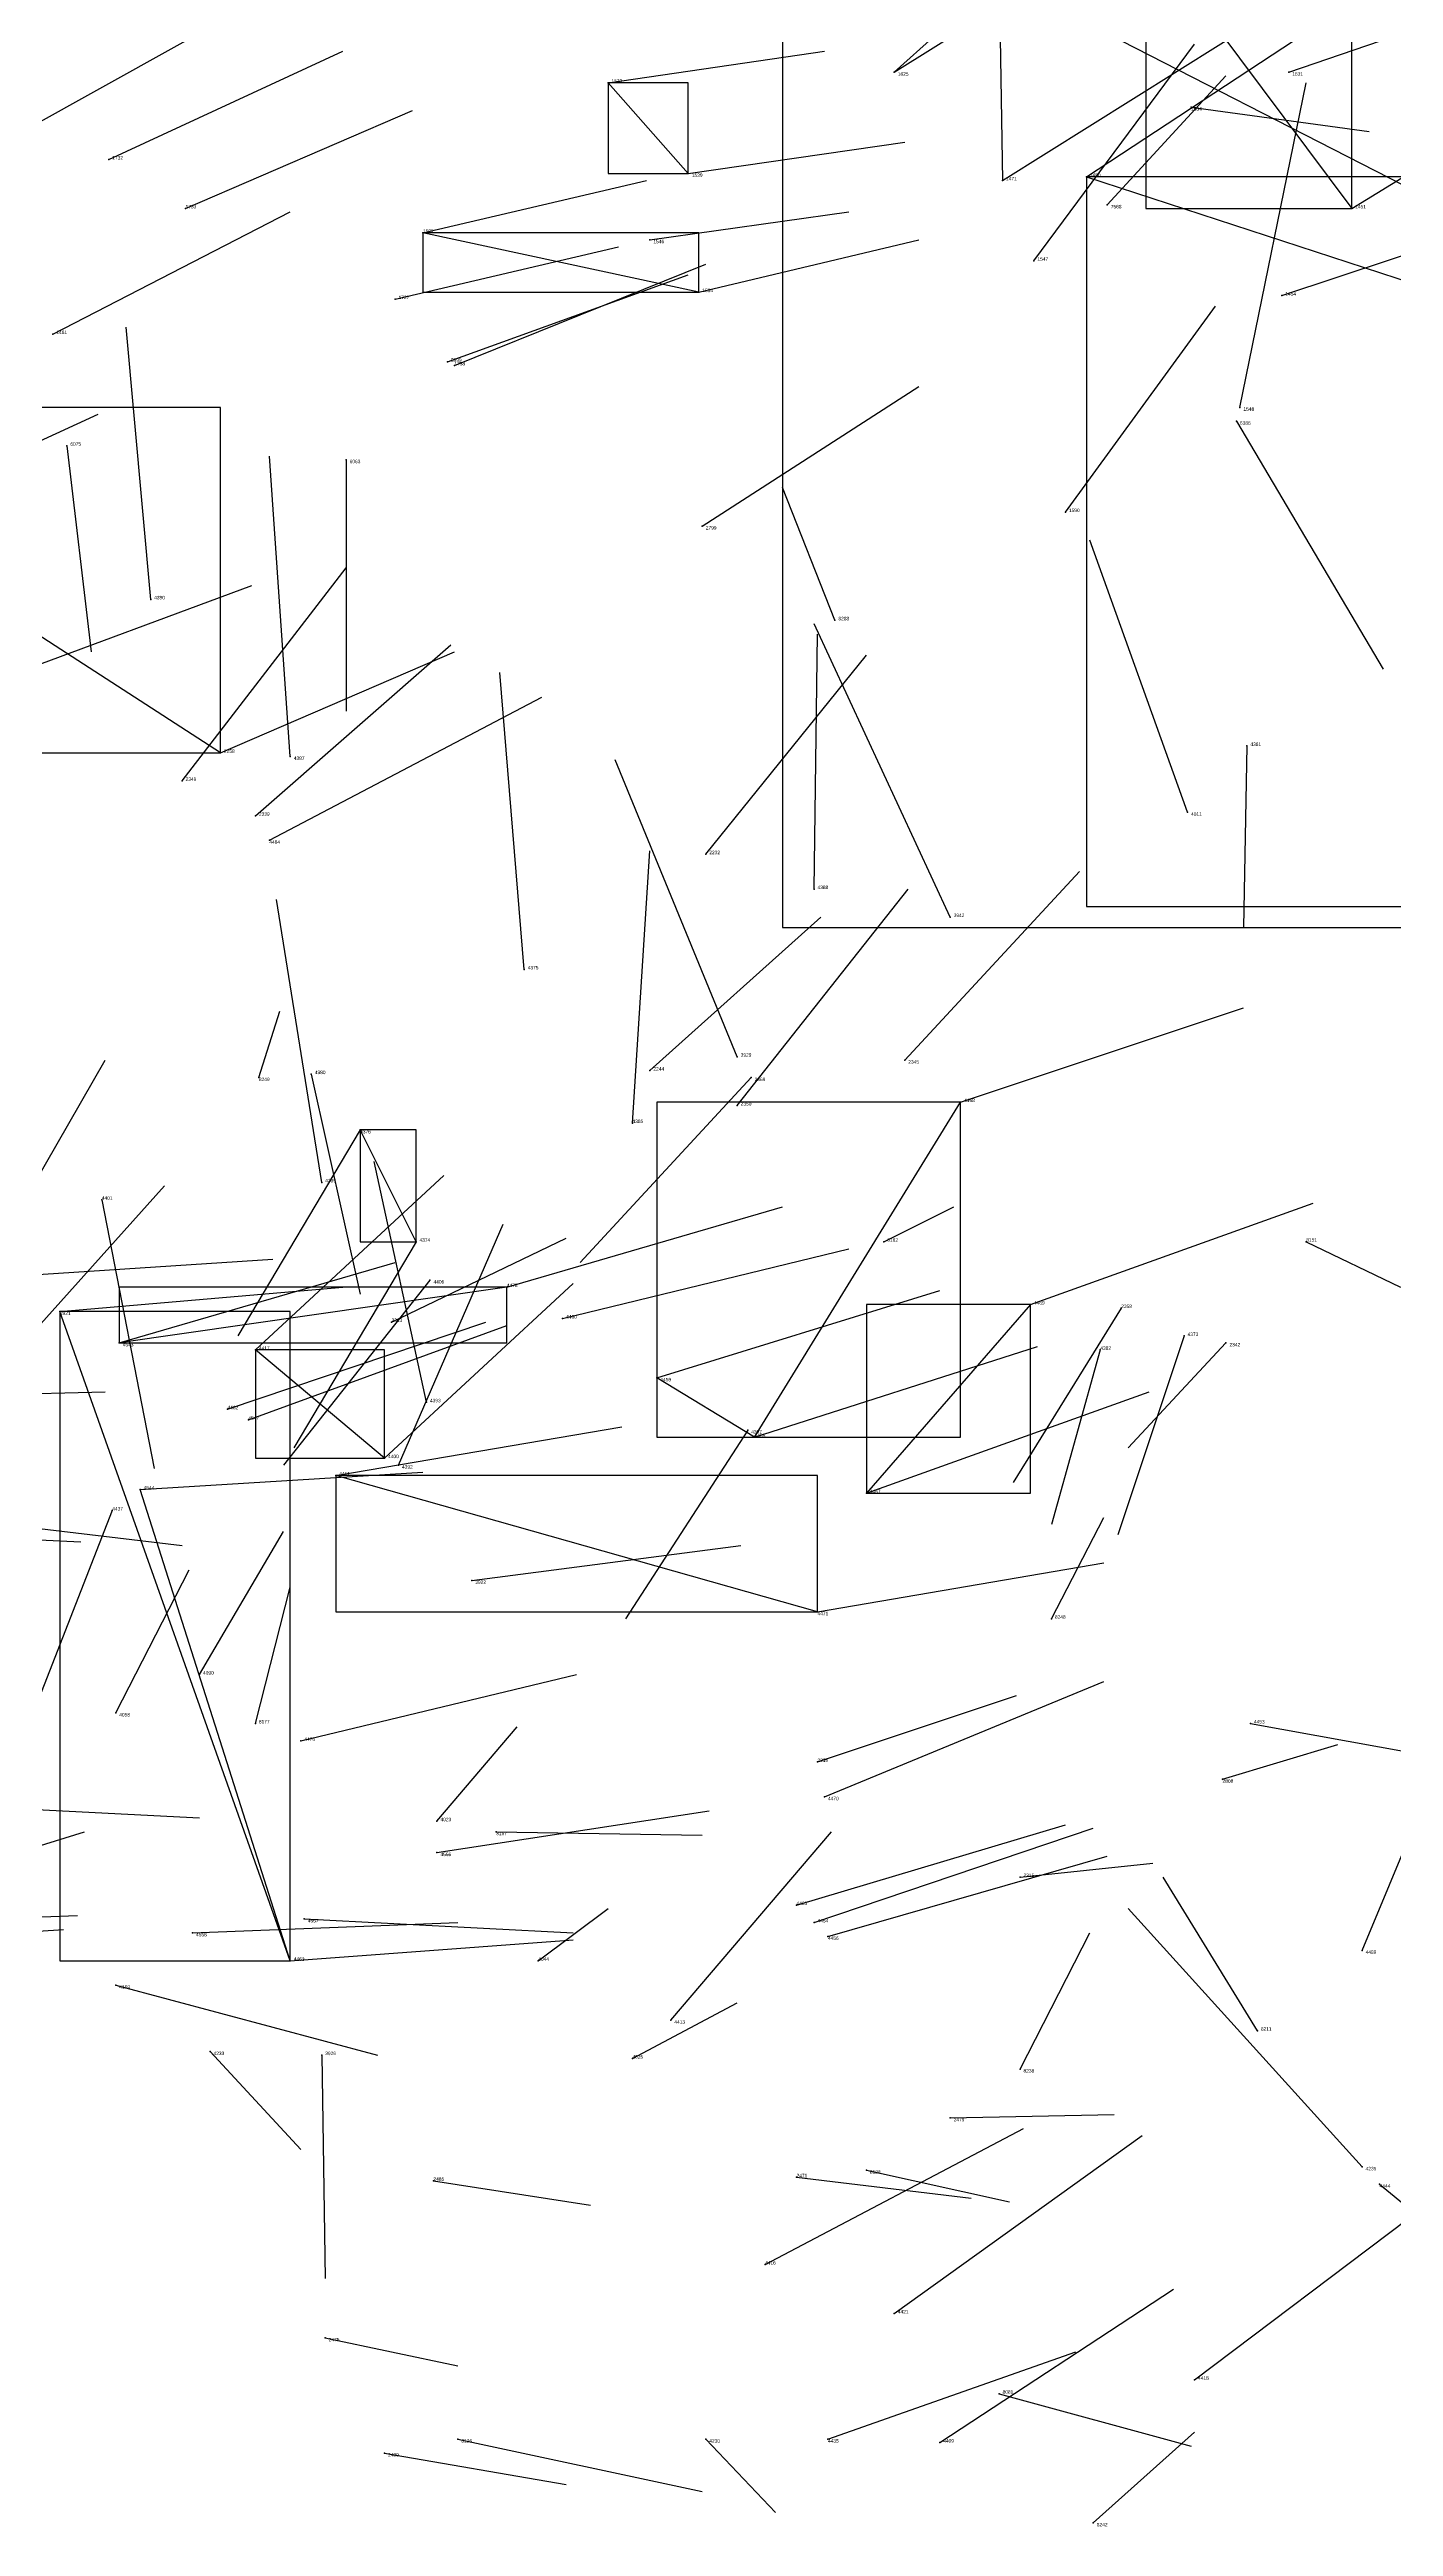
# Model space of a CAD drawing. Extents: x 59.1 to 70.8, y 600.3 to 605.1.
# Drawn here: x 66.249 to 66.634, y 603.298 to 604.007 of the extents above; entities that cross this region are included whole.
import ezdxf

# ---------------------------------------------------------------- set-up
doc = ezdxf.new("R2010")
doc.units = 0
for name, color, linetype in [('Clients', 3, 'CONTINUOUS'), ('Facilities', 3, 'CONTINUOUS'), ('Facilities_lines', 3, 'CONTINUOUS'), ('Min_max_boxes', 1, 'CONTINUOUS'), ('Normals', 1, 'CONTINUOUS'), ('Source_points', 5, 'CONTINUOUS'), ('Text', 3, 'CONTINUOUS')]:
    doc.layers.add(name, color=color, linetype=linetype)

msp = doc.modelspace()

# ---------------------------------------------------------------- linework, layer by layer
at = {"layer": 'Clients', "color": 5}
for p in [(66.491, 604.001, 452.347), (66.432, 603.972, 448.937), (66.522, 603.97, 452.33), (66.622, 603.962, 452.284), (66.356, 603.955, 448.987), (66.51, 603.706, 453.759), (66.338, 603.698, 457.136), (66.252, 603.646, 454.095), (66.269, 603.637, 454.024), (66.308, 603.635, 457.031), (66.423, 603.627, 453.801), (66.331, 603.599, 453.89), (66.275, 603.595, 454.131), (66.483, 603.594, 453.669)]:
    msp.add_point(p, dxfattribs=at)
at = {"layer": 'Facilities', "color": 3}
for p in [(66.409, 603.998, 448.941), (66.604, 604.001, 452.276), (66.576, 603.991, 448.915), (66.266, 603.976, 449.071), (66.546, 603.971, 452.286), (66.288, 603.962, 449.008), (66.552, 603.963, 461.827), (66.421, 603.953, 448.888), (66.531, 603.947, 448.862), (66.348, 603.936, 449.018), (66.435, 603.938, 448.953), (66.602, 603.937, 452.226), (66.25, 603.926, 449.081), (66.363, 603.918, 453.775), (66.365, 603.917, 449.3), (66.59, 603.905, 448.861), (66.589, 603.901, 454.393), (66.254, 603.894, 457.327), (66.334, 603.89, 457.27), (66.436, 603.871, 449.177), (66.54, 603.875, 448.968), (66.278, 603.85, 457.256), (66.474, 603.844, 461.915), (66.298, 603.806, 449.297), (66.318, 603.805, 457.26), (66.592, 603.808, 457.29), (66.287, 603.798, 448.439), (66.308, 603.788, 448.393), (66.575, 603.789, 454.507), (66.312, 603.781, 453.8), (66.437, 603.777, 449.041), (66.468, 603.767, 457.335), (66.507, 603.759, 454.439), (66.385, 603.744, 457.278), (66.309, 603.713, 460.955), (66.324, 603.714, 457.497), (66.421, 603.715, 449.131), (66.446, 603.719, 454.389), (66.45, 603.713, 448.454), (66.494, 603.718, 448.52), (66.416, 603.7, 457.262), (66.446, 603.705, 448.512), (66.264, 603.678, 457.142), (66.327, 603.683, 457.325), (66.354, 603.666, 457.175), (66.488, 603.666, 462.321), (66.609, 603.666, 462.582), (66.358, 603.655, 457.107), (66.38, 603.653, 453.939), (66.347, 603.643, 449.262), (66.396, 603.644, 453.868), (66.53, 603.648, 453.714), (66.556, 603.647, 448.536), (66.55, 603.635, 457.285), (66.574, 603.639, 457.233), (66.586, 603.637, 448.472), (66.3, 603.618, 453.959), (66.306, 603.615, 454.015), (66.357, 603.62, 457.326), (66.449, 603.612, 457.293), (66.451, 603.61, 453.735), (66.345, 603.604, 457.149), (66.349, 603.602, 457.027), (66.267, 603.589, 456.975), (66.37, 603.569, 454.046), (66.469, 603.56, 453.924), (66.536, 603.558, 460.791), (66.292, 603.542, 455.719), (66.268, 603.531, 455.735), (66.308, 603.528, 461.08), (66.321, 603.523, 453.896), (66.593, 603.528, 453.474), (66.469, 603.517, 449.209), (66.471, 603.507, 453.654), (66.585, 603.512, 449.245), (66.36, 603.5, 455.665), (66.377, 603.497, 462.345), (66.36, 603.491, 454.037), (66.527, 603.484, 449.292), (66.322, 603.472, 454.091), (66.463, 603.476, 453.883), (66.29, 603.468, 454.049), (66.468, 603.471, 453.749), (66.472, 603.467, 453.816), (66.318, 603.46, 453.952), (66.389, 603.46, 455.591), (66.625, 603.463, 456.879), (66.268, 603.453, 456.938), (66.427, 603.443, 457.061), (66.595, 603.44, 459.026), (66.295, 603.434, 456.874), (66.327, 603.433, 458.198), (66.416, 603.432, 455.575), (66.527, 603.429, 460.864), (66.507, 603.415, 449.219), (66.625, 603.401, 456.386), (66.359, 603.397, 449.178), (66.463, 603.398, 449.219), (66.483, 603.4, 462.162), (66.63, 603.396, 456.313), (66.454, 603.373, 457.082), (66.491, 603.359, 457.075), (66.328, 603.352, 449.339), (66.577, 603.34, 457.118), (66.521, 603.336, 462.291), (66.366, 603.323, 462.333), (66.437, 603.323, 456.874), (66.472, 603.323, 456.808), (66.345, 603.319, 449.181), (66.504, 603.322, 457.078), (66.548, 603.299, 460.924)]:
    msp.add_point(p, dxfattribs=at)
at = {"layer": 'Facilities_lines', "color": 3}
for p, q in [((66.563, 604.041, 452.294), (66.622, 603.962, 452.284)), ((66.521, 604.028, 452.386), (66.491, 604.001, 452.347)), ((66.521, 604.028, 452.386), (66.522, 603.97, 452.33)), ((66.521, 604.028, 452.386), (67.052, 603.756, 451.74)), ((66.409, 603.998, 448.941), (66.432, 603.972, 448.937)), ((66.546, 603.971, 452.286), (67.187, 603.762, 451.668)), ((66.435, 603.938, 448.953), (66.356, 603.955, 448.987)), ((66.298, 603.806, 449.297), (66.145, 603.905, 449.219)), ((66.451, 603.61, 453.735), (66.51, 603.706, 453.759)), ((66.354, 603.666, 457.175), (66.338, 603.698, 457.136)), ((66.38, 603.653, 453.939), (66.269, 603.637, 454.024)), ((66.318, 603.46, 453.952), (66.252, 603.646, 454.095)), ((66.53, 603.648, 453.714), (66.483, 603.594, 453.669)), ((66.345, 603.604, 457.149), (66.308, 603.635, 457.031)), ((66.451, 603.61, 453.735), (66.423, 603.627, 453.801)), ((66.469, 603.56, 453.924), (66.331, 603.599, 453.89)), ((66.318, 603.46, 453.952), (66.275, 603.595, 454.131))]:
    msp.add_line(p, q, dxfattribs=at)
at = {"layer": 'Min_max_boxes', "color": 1}
for p, q in [((66.459, 604.07, 451.74), (66.459, 603.756, 451.74)), ((66.459, 604.07, 452.386), (66.459, 603.756, 452.386)), ((66.563, 604.041, 452.284), (66.563, 603.962, 452.284)), ((66.563, 604.041, 452.294), (66.563, 603.962, 452.294)), ((66.622, 603.962, 452.284), (66.622, 604.041, 452.284)), ((66.622, 603.962, 452.294), (66.622, 604.041, 452.294)), ((66.432, 603.998, 448.937), (66.409, 603.998, 448.937)), ((66.409, 603.998, 448.937), (66.409, 603.972, 448.937)), ((66.432, 603.998, 448.941), (66.409, 603.998, 448.941)), ((66.409, 603.998, 448.941), (66.409, 603.972, 448.941)), ((66.409, 603.998, 448.937), (66.409, 603.998, 448.941)), ((66.432, 603.972, 448.937), (66.432, 603.998, 448.937)), ((66.432, 603.972, 448.941), (66.432, 603.998, 448.941)), ((66.432, 603.998, 448.937), (66.432, 603.998, 448.941)), ((66.409, 603.972, 448.937), (66.432, 603.972, 448.937)), ((66.409, 603.972, 448.941), (66.432, 603.972, 448.941)), ((66.409, 603.972, 448.937), (66.409, 603.972, 448.941)), ((66.432, 603.972, 448.937), (66.432, 603.972, 448.941)), ((67.187, 603.971, 451.668), (66.546, 603.971, 451.668)), ((66.546, 603.971, 451.668), (66.546, 603.762, 451.668)), ((67.187, 603.971, 452.286), (66.546, 603.971, 452.286)), ((66.546, 603.971, 452.286), (66.546, 603.762, 452.286)), ((66.546, 603.971, 451.668), (66.546, 603.971, 452.286)), ((66.563, 603.962, 452.284), (66.622, 603.962, 452.284)), ((66.563, 603.962, 452.294), (66.622, 603.962, 452.294)), ((66.563, 603.962, 452.284), (66.563, 603.962, 452.294)), ((66.622, 603.962, 452.284), (66.622, 603.962, 452.294)), ((66.435, 603.955, 448.953), (66.356, 603.955, 448.953)), ((66.356, 603.955, 448.953), (66.356, 603.938, 448.953)), ((66.435, 603.955, 448.987), (66.356, 603.955, 448.987)), ((66.356, 603.955, 448.987), (66.356, 603.938, 448.987)), ((66.356, 603.955, 448.953), (66.356, 603.955, 448.987)), ((66.435, 603.938, 448.953), (66.435, 603.955, 448.953)), ((66.435, 603.938, 448.987), (66.435, 603.955, 448.987)), ((66.435, 603.955, 448.953), (66.435, 603.955, 448.987)), ((66.356, 603.938, 448.953), (66.435, 603.938, 448.953)), ((66.356, 603.938, 448.987), (66.435, 603.938, 448.987)), ((66.356, 603.938, 448.953), (66.356, 603.938, 448.987)), ((66.435, 603.938, 448.953), (66.435, 603.938, 448.987)), ((66.298, 603.905, 449.219), (66.145, 603.905, 449.219)), ((66.298, 603.905, 449.297), (66.145, 603.905, 449.297)), ((66.298, 603.806, 449.219), (66.298, 603.905, 449.219)), ((66.298, 603.806, 449.297), (66.298, 603.905, 449.297)), ((66.298, 603.905, 449.219), (66.298, 603.905, 449.297)), ((66.145, 603.806, 449.219), (66.298, 603.806, 449.219)), ((66.145, 603.806, 449.297), (66.298, 603.806, 449.297)), ((66.298, 603.806, 449.219), (66.298, 603.806, 449.297)), ((66.459, 603.756, 451.74), (67.052, 603.756, 451.74)), ((66.459, 603.756, 452.386), (67.052, 603.756, 452.386)), ((66.459, 603.756, 451.74), (66.459, 603.756, 452.386)), ((66.546, 603.762, 451.668), (67.187, 603.762, 451.668)), ((66.546, 603.762, 452.286), (67.187, 603.762, 452.286)), ((66.546, 603.762, 451.668), (66.546, 603.762, 452.286)), ((66.51, 603.706, 453.735), (66.423, 603.706, 453.735)), ((66.423, 603.706, 453.735), (66.423, 603.61, 453.735)), ((66.51, 603.706, 453.801), (66.423, 603.706, 453.801)), ((66.423, 603.706, 453.801), (66.423, 603.61, 453.801)), ((66.423, 603.706, 453.735), (66.423, 603.706, 453.801)), ((66.51, 603.61, 453.735), (66.51, 603.706, 453.735)), ((66.51, 603.61, 453.801), (66.51, 603.706, 453.801)), ((66.51, 603.706, 453.735), (66.51, 603.706, 453.801)), ((66.354, 603.698, 457.136), (66.338, 603.698, 457.136)), ((66.338, 603.698, 457.136), (66.338, 603.666, 457.136)), ((66.354, 603.698, 457.175), (66.338, 603.698, 457.175)), ((66.338, 603.698, 457.175), (66.338, 603.666, 457.175)), ((66.338, 603.698, 457.136), (66.338, 603.698, 457.175)), ((66.354, 603.666, 457.136), (66.354, 603.698, 457.136)), ((66.354, 603.666, 457.175), (66.354, 603.698, 457.175)), ((66.354, 603.698, 457.136), (66.354, 603.698, 457.175)), ((66.338, 603.666, 457.136), (66.354, 603.666, 457.136)), ((66.338, 603.666, 457.175), (66.354, 603.666, 457.175)), ((66.338, 603.666, 457.136), (66.338, 603.666, 457.175)), ((66.354, 603.666, 457.136), (66.354, 603.666, 457.175)), ((66.38, 603.653, 453.939), (66.269, 603.653, 453.939)), ((66.269, 603.653, 453.939), (66.269, 603.637, 453.939)), ((66.38, 603.653, 454.024), (66.269, 603.653, 454.024)), ((66.269, 603.653, 454.024), (66.269, 603.637, 454.024)), ((66.269, 603.653, 453.939), (66.269, 603.653, 454.024)), ((66.38, 603.637, 453.939), (66.38, 603.653, 453.939)), ((66.38, 603.637, 454.024), (66.38, 603.653, 454.024)), ((66.38, 603.653, 453.939), (66.38, 603.653, 454.024)), ((66.318, 603.646, 453.952), (66.252, 603.646, 453.952)), ((66.252, 603.646, 453.952), (66.252, 603.46, 453.952)), ((66.318, 603.646, 454.131), (66.252, 603.646, 454.131)), ((66.252, 603.646, 454.131), (66.252, 603.46, 454.131)), ((66.252, 603.646, 453.952), (66.252, 603.646, 454.131)), ((66.318, 603.46, 453.952), (66.318, 603.646, 453.952)), ((66.318, 603.46, 454.131), (66.318, 603.646, 454.131)), ((66.318, 603.646, 453.952), (66.318, 603.646, 454.131)), ((66.53, 603.648, 453.669), (66.483, 603.648, 453.669)), ((66.483, 603.648, 453.669), (66.483, 603.594, 453.669)), ((66.53, 603.648, 453.714), (66.483, 603.648, 453.714)), ((66.483, 603.648, 453.714), (66.483, 603.594, 453.714)), ((66.483, 603.648, 453.669), (66.483, 603.648, 453.714)), ((66.53, 603.594, 453.669), (66.53, 603.648, 453.669)), ((66.53, 603.594, 453.714), (66.53, 603.648, 453.714)), ((66.53, 603.648, 453.669), (66.53, 603.648, 453.714)), ((66.269, 603.637, 453.939), (66.38, 603.637, 453.939)), ((66.269, 603.637, 454.024), (66.38, 603.637, 454.024)), ((66.269, 603.637, 453.939), (66.269, 603.637, 454.024)), ((66.345, 603.635, 457.031), (66.308, 603.635, 457.031)), ((66.308, 603.635, 457.031), (66.308, 603.604, 457.031)), ((66.345, 603.635, 457.149), (66.308, 603.635, 457.149)), ((66.308, 603.635, 457.149), (66.308, 603.604, 457.149)), ((66.308, 603.635, 457.031), (66.308, 603.635, 457.149)), ((66.345, 603.604, 457.031), (66.345, 603.635, 457.031)), ((66.345, 603.604, 457.149), (66.345, 603.635, 457.149)), ((66.345, 603.635, 457.031), (66.345, 603.635, 457.149)), ((66.38, 603.637, 453.939), (66.38, 603.637, 454.024)), ((66.423, 603.61, 453.735), (66.51, 603.61, 453.735)), ((66.423, 603.61, 453.801), (66.51, 603.61, 453.801)), ((66.423, 603.61, 453.735), (66.423, 603.61, 453.801)), ((66.51, 603.61, 453.735), (66.51, 603.61, 453.801)), ((66.308, 603.604, 457.031), (66.345, 603.604, 457.031)), ((66.308, 603.604, 457.149), (66.345, 603.604, 457.149)), ((66.308, 603.604, 457.031), (66.308, 603.604, 457.149)), ((66.469, 603.599, 453.89), (66.331, 603.599, 453.89)), ((66.331, 603.599, 453.89), (66.331, 603.56, 453.89)), ((66.469, 603.599, 453.924), (66.331, 603.599, 453.924)), ((66.331, 603.599, 453.924), (66.331, 603.56, 453.924)), ((66.331, 603.599, 453.89), (66.331, 603.599, 453.924)), ((66.345, 603.604, 457.031), (66.345, 603.604, 457.149)), ((66.469, 603.56, 453.89), (66.469, 603.599, 453.89)), ((66.469, 603.56, 453.924), (66.469, 603.599, 453.924)), ((66.469, 603.599, 453.89), (66.469, 603.599, 453.924)), ((66.483, 603.594, 453.669), (66.53, 603.594, 453.669)), ((66.483, 603.594, 453.714), (66.53, 603.594, 453.714)), ((66.483, 603.594, 453.669), (66.483, 603.594, 453.714)), ((66.53, 603.594, 453.669), (66.53, 603.594, 453.714)), ((66.331, 603.56, 453.89), (66.469, 603.56, 453.89)), ((66.331, 603.56, 453.924), (66.469, 603.56, 453.924)), ((66.331, 603.56, 453.89), (66.331, 603.56, 453.924)), ((66.469, 603.56, 453.89), (66.469, 603.56, 453.924)), ((66.252, 603.46, 453.952), (66.318, 603.46, 453.952)), ((66.252, 603.46, 454.131), (66.318, 603.46, 454.131)), ((66.252, 603.46, 453.952), (66.252, 603.46, 454.131)), ((66.318, 603.46, 453.952), (66.318, 603.46, 454.131))]:
    msp.add_line(p, q, dxfattribs=at)
at = {"layer": 'Normals', "color": 1}
for p, q in [((66.491, 604.001, 452.347), (66.566, 604.048, 452.393)), ((66.604, 604.001, 452.276), (66.677, 604.026, 452.339)), ((66.243, 603.985, 453.88), (66.306, 604.02, 453.95)), ((66.546, 603.971, 452.286), (66.619, 604.019, 452.334)), ((66.522, 603.97, 452.33), (66.597, 604.017, 452.376)), ((66.266, 603.976, 449.071), (66.333, 604.007, 449.138)), ((66.409, 603.998, 448.941), (66.471, 604.007, 449.019)), ((66.531, 603.947, 448.862), (66.577, 604.009, 448.926)), ((66.622, 603.962, 452.284), (66.697, 604.008, 452.332)), ((66.552, 603.963, 461.827), (66.586, 604, 461.913)), ((66.59, 603.905, 448.861), (66.609, 603.998, 448.892)), ((66.288, 603.962, 449.008), (66.353, 603.99, 449.078)), ((66.576, 603.991, 448.915), (66.627, 603.984, 449.001)), ((66.432, 603.972, 448.937), (66.494, 603.981, 449.015)), ((66.356, 603.955, 448.987), (66.42, 603.97, 449.063)), ((66.25, 603.926, 449.081), (66.318, 603.961, 449.145)), ((66.421, 603.953, 448.888), (66.478, 603.961, 448.97)), ((66.602, 603.937, 452.226), (66.677, 603.962, 452.288)), ((66.348, 603.936, 449.018), (66.412, 603.951, 449.093)), ((66.435, 603.938, 448.953), (66.498, 603.953, 449.029)), ((66.363, 603.918, 453.775), (66.432, 603.943, 453.843)), ((66.365, 603.917, 449.3), (66.437, 603.946, 449.363)), ((66.54, 603.875, 448.968), (66.583, 603.934, 449.037)), ((66.278, 603.85, 457.256), (66.271, 603.928, 457.194)), ((66.436, 603.871, 449.177), (66.498, 603.911, 449.245)), ((66.195, 603.872, 449.218), (66.263, 603.903, 449.284)), ((66.589, 603.901, 454.393), (66.631, 603.83, 454.45)), ((66.254, 603.894, 457.327), (66.261, 603.835, 457.407)), ((66.318, 603.805, 457.26), (66.312, 603.891, 457.21)), ((66.334, 603.89, 457.27), (66.334, 603.818, 457.34)), ((66.474, 603.844, 461.915), (66.459, 603.882, 462.007)), ((66.575, 603.789, 454.507), (66.547, 603.867, 454.451)), ((66.287, 603.798, 448.439), (66.334, 603.859, 448.375)), ((66.237, 603.828, 449.233), (66.307, 603.854, 449.3)), ((66.507, 603.759, 454.439), (66.468, 603.843, 454.402)), ((66.298, 603.806, 449.297), (66.365, 603.835, 449.365)), ((66.308, 603.788, 448.393), (66.364, 603.837, 448.326)), ((66.437, 603.777, 449.041), (66.483, 603.834, 449.109)), ((66.468, 603.767, 457.335), (66.469, 603.84, 457.266)), ((66.385, 603.744, 457.278), (66.378, 603.829, 457.225)), ((66.312, 603.781, 453.8), (66.39, 603.822, 453.847)), ((66.592, 603.808, 457.29), (66.591, 603.756, 457.375)), ((66.446, 603.719, 454.389), (66.411, 603.804, 454.35)), ((66.416, 603.7, 457.262), (66.421, 603.778, 457.2)), ((66.494, 603.718, 448.52), (66.544, 603.772, 448.452)), ((66.327, 603.683, 457.325), (66.314, 603.764, 457.268)), ((66.446, 603.705, 448.512), (66.495, 603.767, 448.451)), ((66.421, 603.715, 449.131), (66.47, 603.759, 449.206)), ((66.309, 603.713, 460.955), (66.315, 603.732, 461.053)), ((66.51, 603.706, 453.759), (66.591, 603.733, 453.811)), ((66.223, 603.645, 453.015), (66.265, 603.718, 453.069)), ((66.324, 603.714, 457.497), (66.338, 603.651, 457.573)), ((66.45, 603.713, 448.454), (66.401, 603.66, 448.523)), ((66.338, 603.698, 457.136), (66.303, 603.639, 457.208)), ((66.308, 603.635, 457.031), (66.362, 603.685, 456.963)), ((66.357, 603.62, 457.326), (66.342, 603.689, 457.255)), ((66.229, 603.623, 456.975), (66.282, 603.682, 456.913)), ((66.264, 603.678, 457.142), (66.279, 603.601, 457.204)), ((66.349, 603.602, 457.027), (66.379, 603.671, 456.961)), ((66.38, 603.653, 453.939), (66.459, 603.676, 453.995)), ((66.488, 603.666, 462.321), (66.508, 603.676, 462.418)), ((66.53, 603.648, 453.714), (66.611, 603.677, 453.766)), ((66.354, 603.666, 457.175), (66.319, 603.607, 457.247)), ((66.347, 603.643, 449.262), (66.397, 603.667, 449.346)), ((66.396, 603.644, 453.868), (66.478, 603.664, 453.921)), ((66.609, 603.666, 462.582), (66.636, 603.653, 462.678)), ((66.237, 603.656, 454.166), (66.313, 603.661, 454.23)), ((66.269, 603.637, 454.024), (66.348, 603.66, 454.081)), ((66.252, 603.646, 454.095), (66.333, 603.653, 454.153)), ((66.358, 603.655, 457.107), (66.316, 603.602, 457.181)), ((66.345, 603.604, 457.149), (66.399, 603.654, 457.081)), ((66.423, 603.627, 453.801), (66.504, 603.652, 453.854)), ((66.3, 603.618, 453.959), (66.374, 603.643, 454.022)), ((66.306, 603.615, 454.015), (66.38, 603.642, 454.076)), ((66.556, 603.647, 448.536), (66.525, 603.597, 448.617)), ((66.451, 603.61, 453.735), (66.532, 603.636, 453.788)), ((66.55, 603.635, 457.285), (66.536, 603.585, 457.37)), ((66.574, 603.639, 457.233), (66.555, 603.582, 457.313)), ((66.586, 603.637, 448.472), (66.558, 603.607, 448.563)), ((66.186, 603.621, 454.16), (66.265, 603.623, 454.221)), ((66.483, 603.594, 453.669), (66.564, 603.623, 453.721)), ((66.331, 603.599, 453.89), (66.413, 603.613, 453.946)), ((66.449, 603.612, 457.293), (66.414, 603.558, 457.369)), ((66.275, 603.595, 454.131), (66.356, 603.6, 454.189)), ((66.211, 603.588, 454.014), (66.287, 603.579, 454.079)), ((66.267, 603.589, 456.975), (66.24, 603.52, 457.042)), ((66.536, 603.558, 460.791), (66.551, 603.587, 460.886)), ((66.175, 603.584, 454.287), (66.258, 603.58, 454.342)), ((66.292, 603.542, 455.719), (66.316, 603.583, 455.807)), ((66.37, 603.569, 454.046), (66.447, 603.579, 454.109)), ((66.268, 603.531, 455.735), (66.289, 603.572, 455.824)), ((66.469, 603.56, 453.924), (66.551, 603.574, 453.98)), ((66.308, 603.528, 461.08), (66.318, 603.567, 461.171)), ((66.321, 603.523, 453.896), (66.4, 603.542, 453.955)), ((66.469, 603.517, 449.209), (66.526, 603.536, 449.289)), ((66.471, 603.507, 453.654), (66.551, 603.54, 453.704)), ((66.625, 603.463, 456.879), (66.657, 603.54, 456.824)), ((66.36, 603.5, 455.665), (66.383, 603.527, 455.759)), ((66.585, 603.512, 449.245), (66.618, 603.522, 449.339)), ((66.593, 603.528, 453.474), (66.676, 603.513, 453.527)), ((66.212, 603.505, 454.064), (66.292, 603.501, 454.124)), ((66.36, 603.491, 454.037), (66.438, 603.503, 454.099)), ((66.214, 603.483, 449.252), (66.259, 603.497, 449.34)), ((66.377, 603.497, 462.345), (66.436, 603.496, 462.426)), ((66.427, 603.443, 457.061), (66.473, 603.497, 456.99)), ((66.463, 603.476, 453.883), (66.54, 603.499, 453.942)), ((66.468, 603.471, 453.749), (66.548, 603.498, 453.803)), ((66.472, 603.467, 453.816), (66.552, 603.49, 453.871)), ((66.527, 603.484, 449.292), (66.565, 603.488, 449.384)), ((66.595, 603.44, 459.026), (66.568, 603.484, 459.112)), ((66.179, 603.47, 454.088), (66.257, 603.473, 454.151)), ((66.322, 603.472, 454.091), (66.399, 603.468, 454.154)), ((66.389, 603.46, 455.591), (66.409, 603.475, 455.688)), ((66.625, 603.401, 456.386), (66.558, 603.475, 456.395)), ((66.175, 603.464, 454.232), (66.253, 603.469, 454.294)), ((66.29, 603.468, 454.049), (66.366, 603.471, 454.113)), ((66.318, 603.46, 453.952), (66.399, 603.466, 454.01)), ((66.527, 603.429, 460.864), (66.547, 603.468, 460.954)), ((66.268, 603.453, 456.938), (66.343, 603.433, 457.001)), ((66.416, 603.432, 455.575), (66.446, 603.448, 455.669)), ((66.295, 603.434, 456.874), (66.321, 603.406, 456.967)), ((66.327, 603.433, 458.198), (66.328, 603.369, 458.275)), ((66.507, 603.415, 449.219), (66.554, 603.416, 449.307)), ((66.454, 603.373, 457.082), (66.528, 603.412, 457.026)), ((66.491, 603.359, 457.075), (66.562, 603.41, 457.026)), ((66.359, 603.397, 449.178), (66.404, 603.39, 449.267)), ((66.463, 603.398, 449.219), (66.513, 603.392, 449.306)), ((66.483, 603.4, 462.162), (66.524, 603.391, 462.253)), ((66.63, 603.396, 456.313), (66.707, 603.333, 456.306)), ((66.577, 603.34, 457.118), (66.638, 603.386, 457.054)), ((66.504, 603.322, 457.078), (66.571, 603.366, 457.018)), ((66.328, 603.352, 449.339), (66.366, 603.344, 449.431)), ((66.472, 603.323, 456.808), (66.543, 603.348, 456.874)), ((66.521, 603.336, 462.291), (66.576, 603.321, 462.373)), ((66.366, 603.323, 462.333), (66.436, 603.308, 462.403)), ((66.437, 603.323, 456.874), (66.457, 603.302, 456.97)), ((66.548, 603.299, 460.924), (66.577, 603.325, 461.016)), ((66.345, 603.319, 449.181), (66.397, 603.31, 449.266))]:
    msp.add_line(p, q, dxfattribs=at)
at = {"layer": 'Source_points', "color": 5}
for p in [(66.409, 603.998, 448.941), (66.491, 604.001, 452.347), (66.604, 604.001, 452.276), (66.576, 603.991, 448.915), (66.266, 603.976, 449.071), (66.432, 603.972, 448.937), (66.522, 603.97, 452.33), (66.546, 603.971, 452.286), (66.288, 603.962, 449.008), (66.552, 603.963, 461.827), (66.622, 603.962, 452.284), (66.356, 603.955, 448.987), (66.421, 603.953, 448.888), (66.531, 603.947, 448.862), (66.348, 603.936, 449.018), (66.435, 603.938, 448.953), (66.602, 603.937, 452.226), (66.25, 603.926, 449.081), (66.363, 603.918, 453.775), (66.365, 603.917, 449.3), (66.59, 603.905, 448.861), (66.589, 603.901, 454.393), (66.254, 603.894, 457.327), (66.334, 603.89, 457.27), (66.436, 603.871, 449.177), (66.54, 603.875, 448.968), (66.278, 603.85, 457.256), (66.474, 603.844, 461.915), (66.298, 603.806, 449.297), (66.318, 603.805, 457.26), (66.592, 603.808, 457.29), (66.287, 603.798, 448.439), (66.308, 603.788, 448.393), (66.575, 603.789, 454.507), (66.312, 603.781, 453.8), (66.437, 603.777, 449.041), (66.468, 603.767, 457.335), (66.507, 603.759, 454.439), (66.385, 603.744, 457.278), (66.309, 603.713, 460.955), (66.324, 603.714, 457.497), (66.421, 603.715, 449.131), (66.446, 603.719, 454.389), (66.45, 603.713, 448.454), (66.494, 603.718, 448.52), (66.51, 603.706, 453.759), (66.416, 603.7, 457.262), (66.446, 603.705, 448.512), (66.338, 603.698, 457.136), (66.264, 603.678, 457.142), (66.327, 603.683, 457.325), (66.354, 603.666, 457.175), (66.488, 603.666, 462.321), (66.609, 603.666, 462.582), (66.358, 603.655, 457.107), (66.38, 603.653, 453.939), (66.252, 603.646, 454.095), (66.347, 603.643, 449.262), (66.396, 603.644, 453.868), (66.53, 603.648, 453.714), (66.556, 603.647, 448.536), (66.269, 603.637, 454.024), (66.308, 603.635, 457.031), (66.55, 603.635, 457.285), (66.574, 603.639, 457.233), (66.586, 603.637, 448.472), (66.423, 603.627, 453.801), (66.3, 603.618, 453.959), (66.306, 603.615, 454.015), (66.357, 603.62, 457.326), (66.449, 603.612, 457.293), (66.451, 603.61, 453.735), (66.331, 603.599, 453.89), (66.345, 603.604, 457.149), (66.349, 603.602, 457.027), (66.275, 603.595, 454.131), (66.483, 603.594, 453.669), (66.267, 603.589, 456.975), (66.37, 603.569, 454.046), (66.469, 603.56, 453.924), (66.536, 603.558, 460.791), (66.292, 603.542, 455.719), (66.268, 603.531, 455.735), (66.308, 603.528, 461.08), (66.321, 603.523, 453.896), (66.593, 603.528, 453.474), (66.469, 603.517, 449.209), (66.471, 603.507, 453.654), (66.585, 603.512, 449.245), (66.36, 603.5, 455.665), (66.377, 603.497, 462.345), (66.36, 603.491, 454.037), (66.527, 603.484, 449.292), (66.322, 603.472, 454.091), (66.463, 603.476, 453.883), (66.29, 603.468, 454.049), (66.468, 603.471, 453.749), (66.472, 603.467, 453.816), (66.318, 603.46, 453.952), (66.389, 603.46, 455.591), (66.625, 603.463, 456.879), (66.268, 603.453, 456.938), (66.427, 603.443, 457.061), (66.595, 603.44, 459.026), (66.295, 603.434, 456.874), (66.327, 603.433, 458.198), (66.416, 603.432, 455.575), (66.527, 603.429, 460.864), (66.507, 603.415, 449.219), (66.625, 603.401, 456.386), (66.359, 603.397, 449.178), (66.463, 603.398, 449.219), (66.483, 603.4, 462.162), (66.63, 603.396, 456.313), (66.454, 603.373, 457.082), (66.491, 603.359, 457.075), (66.328, 603.352, 449.339), (66.577, 603.34, 457.118), (66.521, 603.336, 462.291), (66.366, 603.323, 462.333), (66.437, 603.323, 456.874), (66.472, 603.323, 456.808), (66.345, 603.319, 449.181), (66.504, 603.322, 457.078), (66.548, 603.299, 460.924)]:
    msp.add_point(p, dxfattribs=at)

# ---------------------------------------------------------------- texts
at = {"layer": 'Text', "color": 3}
for s, p in [('1533', (66.41, 603.998, 448.941)), ('1625', (66.492, 604, 452.347)), ('1631', (66.605, 604, 452.276)), ('1554', (66.576, 603.99, 448.915)), ('1732', (66.267, 603.976, 449.071)), ('1539', (66.433, 603.971, 448.937)), ('1471', (66.523, 603.97, 452.33)), ('1450', (66.547, 603.971, 452.286)), ('1733', (66.288, 603.962, 449.008)), ('7568', (66.553, 603.962, 461.827)), ('1451', (66.623, 603.962, 452.284)), ('1592', (66.356, 603.955, 448.987)), ('1546', (66.422, 603.952, 448.888)), ('1547', (66.532, 603.947, 448.862)), ('1727', (66.349, 603.936, 449.018)), ('1534', (66.436, 603.938, 448.953)), ('1454', (66.603, 603.937, 452.226)), ('1481', (66.251, 603.926, 449.081)), ('5999', (66.364, 603.918, 453.775)), ('1738', (66.365, 603.917, 449.3)), ('1548', (66.591, 603.904, 448.861)), ('6386', (66.59, 603.9, 454.393)), ('6075', (66.255, 603.894, 457.327)), ('6063', (66.335, 603.889, 457.27)), ('1590', (66.541, 603.875, 448.968)), ('2799', (66.437, 603.87, 449.177)), ('4390', (66.279, 603.85, 457.256)), ('8288', (66.475, 603.844, 461.915)), ('2258', (66.299, 603.806, 449.297)), ('4387', (66.319, 603.804, 457.26)), ('4381', (66.593, 603.808, 457.29)), ('2349', (66.288, 603.798, 448.439)), ('2339', (66.309, 603.788, 448.393)), ('4011', (66.576, 603.788, 454.507)), ('4484', (66.312, 603.78, 453.8)), ('2232', (66.438, 603.777, 449.041)), ('4388', (66.469, 603.767, 457.335)), ('3942', (66.508, 603.759, 454.439)), ('4375', (66.386, 603.744, 457.278)), ('3929', (66.447, 603.719, 454.389)), ('8249', (66.309, 603.712, 460.955)), ('4380', (66.325, 603.714, 457.497)), ('2244', (66.422, 603.715, 449.131)), ('2369', (66.451, 603.712, 448.454)), ('2345', (66.495, 603.717, 448.52)), ('2350', (66.447, 603.705, 448.512)), ('4468', (66.511, 603.706, 453.759)), ('4385', (66.416, 603.7, 457.262)), ('4376', (66.338, 603.697, 457.136)), ('4401', (66.264, 603.678, 457.142)), ('4389', (66.328, 603.683, 457.325)), ('4374', (66.355, 603.666, 457.175)), ('8182', (66.489, 603.666, 462.321)), ('8151', (66.609, 603.666, 462.582)), ('4406', (66.359, 603.654, 457.107)), ('4478', (66.38, 603.653, 453.939)), ('4469', (66.531, 603.648, 453.714)), ('3921', (66.252, 603.645, 454.095)), ('2313', (66.347, 603.643, 449.262)), ('4460', (66.397, 603.644, 453.868)), ('2358', (66.556, 603.647, 448.536)), ('4543', (66.27, 603.636, 454.024)), ('4417', (66.309, 603.635, 457.031)), ('4382', (66.55, 603.635, 457.285)), ('4373', (66.575, 603.639, 457.233)), ('2342', (66.587, 603.636, 448.472)), ('4393', (66.358, 603.62, 457.326)), ('4459', (66.424, 603.626, 453.801)), ('4462', (66.3, 603.618, 453.959)), ('4547', (66.306, 603.615, 454.015)), ('4397', (66.45, 603.611, 457.293)), ('4485', (66.451, 603.61, 453.735)), ('4461', (66.332, 603.599, 453.89)), ('4400', (66.346, 603.604, 457.149)), ('4392', (66.35, 603.601, 457.027)), ('4544', (66.276, 603.595, 454.131)), ('4467', (66.484, 603.594, 453.669)), ('4437', (66.267, 603.589, 456.975)), ('3922', (66.371, 603.568, 454.046)), ('4471', (66.469, 603.559, 453.924)), ('8248', (66.537, 603.558, 460.791)), ('4090', (66.293, 603.542, 455.719)), ('4058', (66.269, 603.53, 455.735)), ('8177', (66.309, 603.528, 461.08)), ('4453', (66.594, 603.528, 453.474)), ('4476', (66.322, 603.523, 453.896)), ('2316', (66.469, 603.517, 449.209)), ('4470', (66.472, 603.506, 453.654)), ('2808', (66.585, 603.511, 449.245)), ('4023', (66.361, 603.5, 455.665)), ('8157', (66.377, 603.496, 462.345)), ('4556', (66.361, 603.49, 454.037)), ('2315', (66.528, 603.484, 449.292)), ('4557', (66.323, 603.471, 454.091)), ('4465', (66.463, 603.476, 453.883)), ('4454', (66.469, 603.471, 453.749)), ('4558', (66.291, 603.467, 454.049)), ('4456', (66.472, 603.466, 453.816)), ('4463', (66.319, 603.46, 453.952)), ('4044', (66.389, 603.46, 455.591)), ('4489', (66.626, 603.462, 456.879)), ('4169', (66.269, 603.452, 456.938)), ('4413', (66.428, 603.442, 457.061)), ('8211', (66.596, 603.44, 459.026)), ('4233', (66.296, 603.433, 456.874)), ('3926', (66.328, 603.433, 458.198)), ('4025', (66.416, 603.432, 455.575)), ('8238', (66.528, 603.428, 460.864)), ('2479', (66.508, 603.414, 449.219)), ('4235', (66.626, 603.4, 456.386)), ('2485', (66.359, 603.397, 449.178)), ('2471', (66.463, 603.398, 449.219)), ('8138', (66.484, 603.399, 462.162)), ('4444', (66.63, 603.395, 456.313)), ('4416', (66.454, 603.373, 457.082)), ('4421', (66.492, 603.359, 457.075)), ('2475', (66.329, 603.351, 449.339)), ('8081', (66.522, 603.336, 462.291)), ('4418', (66.578, 603.34, 457.118)), ('8136', (66.367, 603.322, 462.333)), ('4230', (66.438, 603.322, 456.874)), ('4435', (66.472, 603.322, 456.808)), ('4409', (66.505, 603.322, 457.078)), ('2480', (66.346, 603.318, 449.181)), ('8242', (66.549, 603.298, 460.924))]:
    msp.add_text(s, height=0.001, dxfattribs=at).set_placement(p)

doc.saveas('drawing.dxf')
